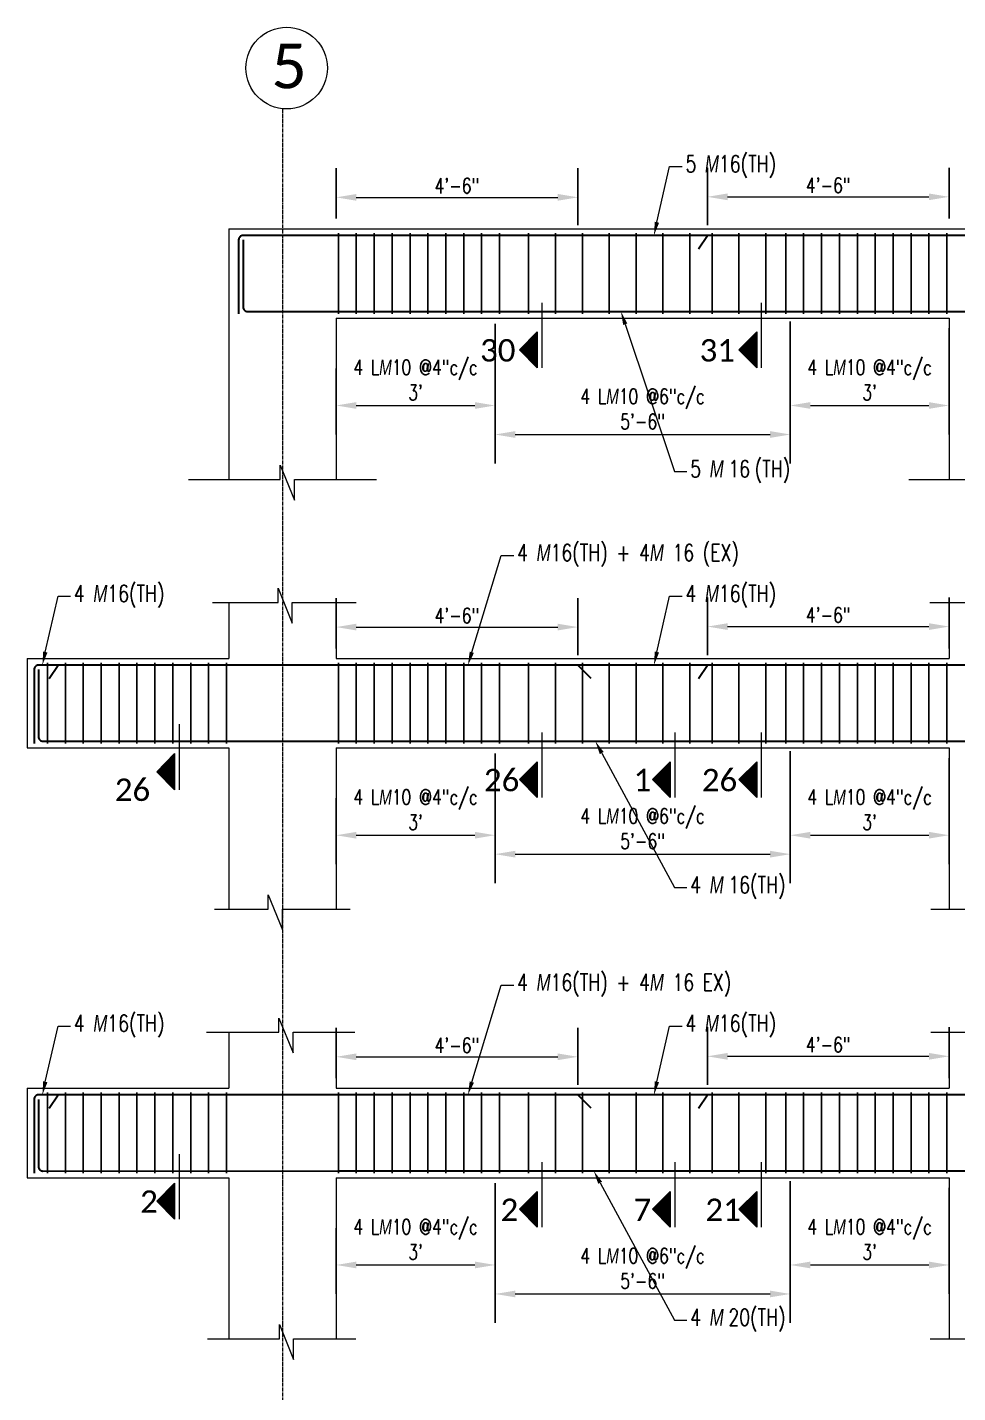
# Model space of a CAD drawing. Header units: inches. Extents: x 0 to 162649, y -36601 to -26324.
# Drawn here: x 155505.6 to 155713.4, y -35389.5 to -35084.5 of the extents above; entities that cross this region are included whole.
import ezdxf
from ezdxf import colors
from ezdxf.entities.mleader import LeaderData, LeaderLine
from ezdxf.math import Vec2, Vec3

# ---------------------------------------------------------------- set-up
doc = ezdxf.new("R2010")
doc.units = ezdxf.units.IN
doc.header["$MEASUREMENT"] = 0
doc.linetypes.add('CENTER2', pattern=[1.125, 0.75, -0.125, 0.125, -0.125])
for name, color, linetype, lineweight in [('Cen', 9, 'CENTER2', 5), ('Dim', 1, 'Continuous', 13), ('dimention', 1, 'Continuous', 13), ('hatch', 252, 'Continuous', 0), ('OL_AR_Text', 140, 'Continuous', 5), ('Rein', 3, 'Continuous', 30), ('Stirrups', 191, 'Continuous', 25), ('TEXT', 7, 'Continuous', 9)]:
    doc.layers.add(name, color=color, linetype=linetype, lineweight=lineweight)
doc.styles.add('1-8 Annotative Text', font='calibri.ttf', dxfattribs={"height": 0.125})
doc.styles.add('DIM', font='simplex.shx', dxfattribs={"width": 0.75})
doc.dimstyles.get("Standard").update_dxf_attribs({"dimscale": 36, "dimtxt": 0.09375, "dimasz": 0.125, "dimexe": 0.18, "dimexo": 0.0625, "dimgap": 0.015625, "dimtad": 1, "dimdec": 0, "dimzin": 0, "dimdsep": 46, "dimlunit": 4, "dimtxsty": 'DIM', "dimcen": 0.09, "dimadec": 0, "dimazin": 0, "dimtfac": 0.75, "dimtdec": 0, "dimtmove": 0, "dimatfit": 3, "dimfxl": 1, "dimtolj": 1, "dimtzin": 0, "dimlwd": 9, "dimarcsym": 0})

# ---------------------------------------------------------------- blocks, each defined once
blk = doc.blocks.new('*D177')
at = {"layer": 'Defpoints', "color": 0, "transparency": 16777216}
for p in [(155628.56, -35314.5), (155574.56, -35321.5), (155628.56, -35323)]:
    blk.add_point(p, dxfattribs=at)
at = {"layer": 'dimention', "color": 0, "lineweight": -2, "transparency": 16777216}
for p, q in [((155574.56, -35319.25), (155574.56, -35308.02)), ((155628.56, -35320.75), (155628.56, -35308.02))]:
    blk.add_line(p, q, dxfattribs=at)
at = {"layer": 'dimention', "color": 0, "lineweight": 9, "transparency": 16777216}
blk.add_line((155579.06, -35314.5), (155624.06, -35314.5), dxfattribs=at)
at = {"layer": 'dimention', "color": 0, "transparency": 16777216}
for points in [[(155579.06, -35313.75), (155579.06, -35315.25), (155574.56, -35314.5)], [(155624.06, -35313.75), (155624.06, -35315.25), (155628.56, -35314.5)]]:
    blk.add_solid(points, dxfattribs=at)
at = {"layer": 'dimention', "color": 0, "transparency": 16777216, "insert": (155601.56, -35311.93), "char_height": 3.375, "attachment_point": 5, "style": 'DIM'}
blk.add_mtext('\\A1;4\'-6"', dxfattribs=at)
blk = doc.blocks.new('*D178')
at = {"layer": 'Defpoints', "color": 0, "transparency": 16777216}
for p in [(155711.5, -35314.39), (155657.5, -35323), (155711.5, -35321.5)]:
    blk.add_point(p, dxfattribs=at)
at = {"layer": 'dimention', "color": 0, "lineweight": -2, "transparency": 16777216}
for p, q in [((155657.5, -35320.75), (155657.5, -35307.91)), ((155711.5, -35319.25), (155711.5, -35307.91))]:
    blk.add_line(p, q, dxfattribs=at)
at = {"layer": 'dimention', "color": 0, "lineweight": 9, "transparency": 16777216}
blk.add_line((155662, -35314.39), (155707, -35314.39), dxfattribs=at)
at = {"layer": 'dimention', "color": 0, "transparency": 16777216}
for points in [[(155662, -35313.64), (155662, -35315.14), (155657.5, -35314.39)], [(155707, -35313.64), (155707, -35315.14), (155711.5, -35314.39)]]:
    blk.add_solid(points, dxfattribs=at)
at = {"layer": 'dimention', "color": 0, "transparency": 16777216, "insert": (155684.5, -35311.81), "char_height": 3.375, "attachment_point": 5, "style": 'DIM'}
blk.add_mtext('\\A1;4\'-6"', dxfattribs=at)
blk = doc.blocks.new('*D182')
at = {"layer": 'Defpoints', "color": 0, "transparency": 16777216}
for p in [(155574.56, -35350.5), (155610.06, -35361), (155610.06, -35361)]:
    blk.add_point(p, dxfattribs=at)
at = {"layer": 'dimention', "color": 0, "lineweight": -2, "transparency": 16777216}
for p, q in [((155574.56, -35352.75), (155574.56, -35367.48)), ((155610.06, -35358.75), (155610.06, -35354.52))]:
    blk.add_line(p, q, dxfattribs=at)
at = {"layer": 'dimention', "color": 0, "lineweight": 9, "transparency": 16777216}
blk.add_line((155579.06, -35361), (155605.56, -35361), dxfattribs=at)
at = {"layer": 'dimention', "color": 0, "transparency": 16777216}
for points in [[(155579.06, -35360.25), (155579.06, -35361.75), (155574.56, -35361)], [(155605.56, -35360.25), (155605.56, -35361.75), (155610.06, -35361)]]:
    blk.add_solid(points, dxfattribs=at)
at = {"layer": 'dimention', "color": 0, "transparency": 16777216, "insert": (155592.31, -35355.29), "char_height": 3.375, "attachment_point": 5, "style": 'DIM'}
blk.add_mtext('\\A1;4 L{\\A0;\\Fgothici|c0;\\W0.75;M}10 @4"c/c\\P3\'', dxfattribs=at)
blk = doc.blocks.new('*D183')
at = {"layer": 'Defpoints', "color": 0, "transparency": 16777216}
for p in [(155676, -35340), (155711.5, -35341.5), (155711.5, -35361)]:
    blk.add_point(p, dxfattribs=at)
at = {"layer": 'dimention', "color": 0, "lineweight": -2, "transparency": 16777216}
for p, q in [((155676, -35342.25), (155676, -35367.48)), ((155711.5, -35343.75), (155711.5, -35367.48))]:
    blk.add_line(p, q, dxfattribs=at)
at = {"layer": 'dimention', "color": 0, "lineweight": 9, "transparency": 16777216}
blk.add_line((155680.5, -35361), (155707, -35361), dxfattribs=at)
at = {"layer": 'dimention', "color": 0, "transparency": 16777216}
for points in [[(155680.5, -35360.25), (155680.5, -35361.75), (155676, -35361)], [(155707, -35360.25), (155707, -35361.75), (155711.5, -35361)]]:
    blk.add_solid(points, dxfattribs=at)
at = {"layer": 'dimention', "color": 0, "transparency": 16777216, "insert": (155693.75, -35355.29), "char_height": 3.375, "attachment_point": 5, "style": 'DIM'}
blk.add_mtext('\\A1;4 L{\\A0;\\Fgothici|c0;\\W0.75;M}10 @4"c/c\\P3\'', dxfattribs=at)
blk = doc.blocks.new('*D184')
at = {"layer": 'Defpoints', "color": 0, "transparency": 16777216}
for p in [(155610.06, -35340.5), (155676, -35350.5), (155676, -35367.48)]:
    blk.add_point(p, dxfattribs=at)
at = {"layer": 'dimention', "color": 0, "lineweight": -2, "transparency": 16777216}
for p, q in [((155610.06, -35342.75), (155610.06, -35373.96)), ((155676, -35352.75), (155676, -35373.96))]:
    blk.add_line(p, q, dxfattribs=at)
at = {"layer": 'dimention', "color": 0, "lineweight": 9, "transparency": 16777216}
blk.add_line((155614.56, -35367.48), (155671.5, -35367.48), dxfattribs=at)
at = {"layer": 'dimention', "color": 0, "transparency": 16777216}
for points in [[(155614.56, -35366.73), (155614.56, -35368.23), (155610.06, -35367.48)], [(155671.5, -35366.73), (155671.5, -35368.23), (155676, -35367.48)]]:
    blk.add_solid(points, dxfattribs=at)
at = {"layer": 'dimention', "color": 0, "transparency": 16777216, "insert": (155643.03, -35361.77), "char_height": 3.375, "attachment_point": 5, "style": 'DIM'}
blk.add_mtext('\\A1;4 L{\\A0;\\Fgothici|c0;\\W0.75;M}10 @6"c/c\\P5\'-6"', dxfattribs=at)
blk = doc.blocks.new('*D188')
at = {"layer": 'Defpoints', "color": 0, "transparency": 16777216}
for p in [(155628.56, -35218.5), (155574.56, -35225.5), (155628.56, -35227)]:
    blk.add_point(p, dxfattribs=at)
at = {"layer": 'dimention', "color": 0, "lineweight": -2, "transparency": 16777216}
for p, q in [((155574.56, -35223.25), (155574.56, -35212.02)), ((155628.56, -35224.75), (155628.56, -35212.02))]:
    blk.add_line(p, q, dxfattribs=at)
at = {"layer": 'dimention', "color": 0, "lineweight": 9, "transparency": 16777216}
blk.add_line((155579.06, -35218.5), (155624.06, -35218.5), dxfattribs=at)
at = {"layer": 'dimention', "color": 0, "transparency": 16777216}
for points in [[(155579.06, -35217.75), (155579.06, -35219.25), (155574.56, -35218.5)], [(155624.06, -35217.75), (155624.06, -35219.25), (155628.56, -35218.5)]]:
    blk.add_solid(points, dxfattribs=at)
at = {"layer": 'dimention', "color": 0, "transparency": 16777216, "insert": (155601.56, -35215.93), "char_height": 3.375, "attachment_point": 5, "style": 'DIM'}
blk.add_mtext('\\A1;4\'-6"', dxfattribs=at)
blk = doc.blocks.new('*D189')
at = {"layer": 'Defpoints', "color": 0, "transparency": 16777216}
for p in [(155711.5, -35218.39), (155711.5, -35225.5), (155657.5, -35227)]:
    blk.add_point(p, dxfattribs=at)
at = {"layer": 'dimention', "color": 0, "lineweight": -2, "transparency": 16777216}
for p, q in [((155657.5, -35224.75), (155657.5, -35211.9)), ((155711.5, -35223.25), (155711.5, -35211.9))]:
    blk.add_line(p, q, dxfattribs=at)
at = {"layer": 'dimention', "color": 0, "lineweight": 9, "transparency": 16777216}
blk.add_line((155662, -35218.39), (155707, -35218.39), dxfattribs=at)
at = {"layer": 'dimention', "color": 0, "transparency": 16777216}
for points in [[(155662, -35217.64), (155662, -35219.14), (155657.5, -35218.39)], [(155707, -35217.64), (155707, -35219.14), (155711.5, -35218.39)]]:
    blk.add_solid(points, dxfattribs=at)
at = {"layer": 'dimention', "color": 0, "transparency": 16777216, "insert": (155684.5, -35215.81), "char_height": 3.375, "attachment_point": 5, "style": 'DIM'}
blk.add_mtext('\\A1;4\'-6"', dxfattribs=at)
blk = doc.blocks.new('*D193')
at = {"layer": 'Defpoints', "color": 0, "transparency": 16777216}
for p in [(155574.56, -35254.5), (155610.06, -35265), (155610.06, -35265)]:
    blk.add_point(p, dxfattribs=at)
at = {"layer": 'dimention', "color": 0, "lineweight": -2, "transparency": 16777216}
for p, q in [((155574.56, -35256.75), (155574.56, -35271.48)), ((155610.06, -35262.75), (155610.06, -35258.52))]:
    blk.add_line(p, q, dxfattribs=at)
at = {"layer": 'dimention', "color": 0, "lineweight": 9, "transparency": 16777216}
blk.add_line((155579.06, -35265), (155605.56, -35265), dxfattribs=at)
at = {"layer": 'dimention', "color": 0, "transparency": 16777216}
for points in [[(155579.06, -35264.25), (155579.06, -35265.75), (155574.56, -35265)], [(155605.56, -35264.25), (155605.56, -35265.75), (155610.06, -35265)]]:
    blk.add_solid(points, dxfattribs=at)
at = {"layer": 'dimention', "color": 0, "transparency": 16777216, "insert": (155592.31, -35259.29), "char_height": 3.375, "attachment_point": 5, "style": 'DIM'}
blk.add_mtext('\\A1;4 L{\\A0;\\Fgothici|c0;\\W0.75;M}10 @4"c/c\\P3\'', dxfattribs=at)
blk = doc.blocks.new('*D194')
at = {"layer": 'Defpoints', "color": 0, "transparency": 16777216}
for p in [(155676, -35244), (155711.5, -35245.5), (155711.5, -35265)]:
    blk.add_point(p, dxfattribs=at)
at = {"layer": 'dimention', "color": 0, "lineweight": -2, "transparency": 16777216}
for p, q in [((155676, -35246.25), (155676, -35271.48)), ((155711.5, -35247.75), (155711.5, -35271.48))]:
    blk.add_line(p, q, dxfattribs=at)
at = {"layer": 'dimention', "color": 0, "lineweight": 9, "transparency": 16777216}
blk.add_line((155680.5, -35265), (155707, -35265), dxfattribs=at)
at = {"layer": 'dimention', "color": 0, "transparency": 16777216}
for points in [[(155680.5, -35264.25), (155680.5, -35265.75), (155676, -35265)], [(155707, -35264.25), (155707, -35265.75), (155711.5, -35265)]]:
    blk.add_solid(points, dxfattribs=at)
at = {"layer": 'dimention', "color": 0, "transparency": 16777216, "insert": (155693.75, -35259.29), "char_height": 3.375, "attachment_point": 5, "style": 'DIM'}
blk.add_mtext('\\A1;4 L{\\A0;\\Fgothici|c0;\\W0.75;M}10 @4"c/c\\P3\'', dxfattribs=at)
blk = doc.blocks.new('*D195')
at = {"layer": 'Defpoints', "color": 0, "transparency": 16777216}
for p in [(155610.06, -35244.5), (155676, -35254.5), (155676, -35269.23)]:
    blk.add_point(p, dxfattribs=at)
at = {"layer": 'dimention', "color": 0, "lineweight": -2, "transparency": 16777216}
for p, q in [((155610.06, -35246.75), (155610.06, -35275.71)), ((155676, -35256.75), (155676, -35275.71))]:
    blk.add_line(p, q, dxfattribs=at)
at = {"layer": 'dimention', "color": 0, "lineweight": 9, "transparency": 16777216}
blk.add_line((155614.56, -35269.23), (155671.5, -35269.23), dxfattribs=at)
at = {"layer": 'dimention', "color": 0, "transparency": 16777216}
for points in [[(155614.56, -35268.48), (155614.56, -35269.98), (155610.06, -35269.23)], [(155671.5, -35268.48), (155671.5, -35269.98), (155676, -35269.23)]]:
    blk.add_solid(points, dxfattribs=at)
at = {"layer": 'dimention', "color": 0, "transparency": 16777216, "insert": (155643.03, -35263.52), "char_height": 3.375, "attachment_point": 5, "style": 'DIM'}
blk.add_mtext('\\A1;4 L{\\A0;\\Fgothici|c0;\\W0.75;M}10 @6"c/c\\P5\'-6"', dxfattribs=at)
blk = doc.blocks.new('*D199')
at = {"layer": 'Defpoints', "color": 0, "transparency": 16777216}
for p in [(155628.56, -35122.5), (155574.56, -35129.5), (155628.56, -35131)]:
    blk.add_point(p, dxfattribs=at)
at = {"layer": 'dimention', "color": 0, "lineweight": -2, "transparency": 16777216}
for p, q in [((155574.56, -35127.25), (155574.56, -35116.02)), ((155628.56, -35128.75), (155628.56, -35116.02))]:
    blk.add_line(p, q, dxfattribs=at)
at = {"layer": 'dimention', "color": 0, "lineweight": 9, "transparency": 16777216}
blk.add_line((155579.06, -35122.5), (155624.06, -35122.5), dxfattribs=at)
at = {"layer": 'dimention', "color": 0, "transparency": 16777216}
for points in [[(155579.06, -35121.75), (155579.06, -35123.25), (155574.56, -35122.5)], [(155624.06, -35121.75), (155624.06, -35123.25), (155628.56, -35122.5)]]:
    blk.add_solid(points, dxfattribs=at)
at = {"layer": 'dimention', "color": 0, "transparency": 16777216, "insert": (155601.56, -35119.93), "char_height": 3.375, "attachment_point": 5, "style": 'DIM'}
blk.add_mtext('\\A1;4\'-6"', dxfattribs=at)
blk = doc.blocks.new('*D200')
at = {"layer": 'Defpoints', "color": 0, "transparency": 16777216}
for p in [(155711.5, -35122.39), (155657.5, -35131), (155711.5, -35129.5)]:
    blk.add_point(p, dxfattribs=at)
at = {"layer": 'dimention', "color": 0, "lineweight": -2, "transparency": 16777216}
for p, q in [((155657.5, -35128.75), (155657.5, -35115.9)), ((155711.5, -35127.25), (155711.5, -35115.9))]:
    blk.add_line(p, q, dxfattribs=at)
at = {"layer": 'dimention', "color": 0, "lineweight": 9, "transparency": 16777216}
blk.add_line((155662, -35122.39), (155707, -35122.39), dxfattribs=at)
at = {"layer": 'dimention', "color": 0, "transparency": 16777216}
for points in [[(155662, -35121.64), (155662, -35123.14), (155657.5, -35122.39)], [(155707, -35121.64), (155707, -35123.14), (155711.5, -35122.39)]]:
    blk.add_solid(points, dxfattribs=at)
at = {"layer": 'dimention', "color": 0, "transparency": 16777216, "insert": (155684.5, -35119.81), "char_height": 3.375, "attachment_point": 5, "style": 'DIM'}
blk.add_mtext('\\A1;4\'-6"', dxfattribs=at)
blk = doc.blocks.new('*D203')
at = {"layer": 'Defpoints', "color": 0, "transparency": 16777216}
for p in [(155574.56, -35158.5), (155610.06, -35169), (155610.06, -35169)]:
    blk.add_point(p, dxfattribs=at)
at = {"layer": 'dimention', "color": 0, "lineweight": -2, "transparency": 16777216}
for p, q in [((155574.56, -35160.75), (155574.56, -35175.48)), ((155610.06, -35166.75), (155610.06, -35162.52))]:
    blk.add_line(p, q, dxfattribs=at)
at = {"layer": 'dimention', "color": 0, "lineweight": 9, "transparency": 16777216}
blk.add_line((155579.06, -35169), (155605.56, -35169), dxfattribs=at)
at = {"layer": 'dimention', "color": 0, "transparency": 16777216}
for points in [[(155579.06, -35168.25), (155579.06, -35169.75), (155574.56, -35169)], [(155605.56, -35168.25), (155605.56, -35169.75), (155610.06, -35169)]]:
    blk.add_solid(points, dxfattribs=at)
at = {"layer": 'dimention', "color": 0, "transparency": 16777216, "insert": (155592.31, -35163.29), "char_height": 3.375, "attachment_point": 5, "style": 'DIM'}
blk.add_mtext('\\A1;4 L{\\A0;\\Fgothici|c0;\\W0.75;M}10 @4"c/c\\P3\'', dxfattribs=at)
blk = doc.blocks.new('*D204')
at = {"layer": 'Defpoints', "color": 0, "transparency": 16777216}
for p in [(155676, -35148), (155711.5, -35149.5), (155711.5, -35169)]:
    blk.add_point(p, dxfattribs=at)
at = {"layer": 'dimention', "color": 0, "lineweight": -2, "transparency": 16777216}
for p, q in [((155676, -35150.25), (155676, -35175.48)), ((155711.5, -35151.75), (155711.5, -35175.48))]:
    blk.add_line(p, q, dxfattribs=at)
at = {"layer": 'dimention', "color": 0, "lineweight": 9, "transparency": 16777216}
blk.add_line((155680.5, -35169), (155707, -35169), dxfattribs=at)
at = {"layer": 'dimention', "color": 0, "transparency": 16777216}
for points in [[(155680.5, -35168.25), (155680.5, -35169.75), (155676, -35169)], [(155707, -35168.25), (155707, -35169.75), (155711.5, -35169)]]:
    blk.add_solid(points, dxfattribs=at)
at = {"layer": 'dimention', "color": 0, "transparency": 16777216, "insert": (155693.75, -35163.29), "char_height": 3.375, "attachment_point": 5, "style": 'DIM'}
blk.add_mtext('\\A1;4 L{\\A0;\\Fgothici|c0;\\W0.75;M}10 @4"c/c\\P3\'', dxfattribs=at)
blk = doc.blocks.new('*D205')
at = {"layer": 'Defpoints', "color": 0, "transparency": 16777216}
for p in [(155610.06, -35148.5), (155676, -35158.5), (155676, -35175.48)]:
    blk.add_point(p, dxfattribs=at)
at = {"layer": 'dimention', "color": 0, "lineweight": -2, "transparency": 16777216}
for p, q in [((155610.06, -35150.75), (155610.06, -35181.96)), ((155676, -35160.75), (155676, -35181.96))]:
    blk.add_line(p, q, dxfattribs=at)
at = {"layer": 'dimention', "color": 0, "lineweight": 9, "transparency": 16777216}
blk.add_line((155614.56, -35175.48), (155671.5, -35175.48), dxfattribs=at)
at = {"layer": 'dimention', "color": 0, "transparency": 16777216}
for points in [[(155614.56, -35174.73), (155614.56, -35176.23), (155610.06, -35175.48)], [(155671.5, -35174.73), (155671.5, -35176.23), (155676, -35175.48)]]:
    blk.add_solid(points, dxfattribs=at)
at = {"layer": 'dimention', "color": 0, "transparency": 16777216, "insert": (155643.03, -35169.77), "char_height": 3.375, "attachment_point": 5, "style": 'DIM'}
blk.add_mtext('\\A1;4 L{\\A0;\\Fgothici|c0;\\W0.75;M}10 @6"c/c\\P5\'-6"', dxfattribs=at)

msp = doc.modelspace()

# ---------------------------------------------------------------- hatches: boundary and pattern name
at = {"layer": 'Dim'}
h = msp.add_hatch(dxfattribs=at)
h.set_pattern_fill('ANSI31', color=256)
h.set_pattern_definition([(45, (-1340.18676, 746), (-0.08838834765, 0.08838834765), [])])
h.paths.add_polyline_path([(155619.5, -35156.57), (155619.5, -35152.57), (155615.5, -35156.57), (155619.5, -35160.57)])
h = msp.add_hatch(dxfattribs=at)
h.set_pattern_fill('ANSI31', color=256)
h.set_pattern_definition([(45, (-1291.15428, 746), (-0.08838834765, 0.08838834765), [])])
h.paths.add_polyline_path([(155668.54, -35156.57), (155668.54, -35152.57), (155664.54, -35156.57), (155668.54, -35160.57)])
h = msp.add_hatch(dxfattribs=at)
h.set_pattern_fill('ANSI31', color=256)
h.set_pattern_definition([(45, (-1421.21599, 651.69973), (-0.08838834765, 0.08838834765), [])])
h.paths.add_polyline_path([(155538.48, -35250.87), (155538.48, -35246.87), (155534.48, -35250.87), (155538.48, -35254.87)])
h = msp.add_hatch(dxfattribs=at)
h.set_pattern_fill('ANSI31', color=256)
h.set_pattern_definition([(45, (-1421.21599, 651.69973), (-0.08838834765, 0.08838834765), [])])
h.paths.add_polyline_path([(155538.48, -35250.87), (155538.48, -35246.87), (155534.48, -35250.87), (155538.48, -35254.87)])
h = msp.add_hatch(dxfattribs=at)
h.set_pattern_fill('ANSI31', color=256)
h.set_pattern_definition([(45, (-1340.18676, 650), (-0.08838834765, 0.08838834765), [])])
h.paths.add_polyline_path([(155619.5, -35252.57), (155619.5, -35248.57), (155615.5, -35252.57), (155619.5, -35256.57)])
h = msp.add_hatch(dxfattribs=at)
h.set_pattern_fill('ANSI31', color=256)
h.set_pattern_definition([(45, (-1310.47862, 650), (-0.08838834765, 0.08838834765), [])])
h.paths.add_polyline_path([(155649.21, -35252.57), (155649.21, -35248.57), (155645.21, -35252.57), (155649.21, -35256.57)])
h = msp.add_hatch(dxfattribs=at)
h.set_pattern_fill('ANSI31', color=256)
h.set_pattern_definition([(45, (-1291.15428, 650), (-0.08838834765, 0.08838834765), [])])
h.paths.add_polyline_path([(155668.54, -35252.57), (155668.54, -35248.57), (155664.54, -35252.57), (155668.54, -35256.57)])
h = msp.add_hatch(dxfattribs=at)
h.set_pattern_fill('ANSI31', color=256)
h.set_pattern_definition([(45, (-1421.21599, 555.82832), (-0.08838834765, 0.08838834765), [])])
h.paths.add_polyline_path([(155538.48, -35346.74), (155538.48, -35342.74), (155534.48, -35346.74), (155538.48, -35350.74)])
h = msp.add_hatch(dxfattribs=at)
h.set_pattern_fill('ANSI31', color=256)
h.set_pattern_definition([(45, (-1421.21599, 555.82832), (-0.08838834765, 0.08838834765), [])])
h.paths.add_polyline_path([(155538.48, -35346.74), (155538.48, -35342.74), (155534.48, -35346.74), (155538.48, -35350.74)])
h = msp.add_hatch(dxfattribs=at)
h.set_pattern_fill('ANSI31', color=256)
h.set_pattern_definition([(45, (-1340.18676, 554), (-0.08838834765, 0.08838834765), [])])
h.paths.add_polyline_path([(155619.5, -35348.57), (155619.5, -35344.57), (155615.5, -35348.57), (155619.5, -35352.57)])
h = msp.add_hatch(dxfattribs=at)
h.set_pattern_fill('ANSI31', color=256)
h.set_pattern_definition([(45, (-1310.47862, 554), (-0.08838834765, 0.08838834765), [])])
h.paths.add_polyline_path([(155649.21, -35348.57), (155649.21, -35344.57), (155645.21, -35348.57), (155649.21, -35352.57)])
h = msp.add_hatch(dxfattribs=at)
h.set_pattern_fill('ANSI31', color=256)
h.set_pattern_definition([(45, (-1291.15428, 554), (-0.08838834765, 0.08838834765), [])])
h.paths.add_polyline_path([(155668.54, -35348.57), (155668.54, -35344.57), (155664.54, -35348.57), (155668.54, -35352.57)])

# ---------------------------------------------------------------- linework, layer by layer
at = {"layer": 'Cen'}
msp.add_line((155562.56, -35102.69), (155562.56, -35927.5), dxfattribs=at)
at = {"layer": 'Dim'}
for p, q in [((155620.5, -35146.07), (155620.5, -35160.57)), ((155669.54, -35146.07), (155669.54, -35160.57)), ((155615.5, -35156.57), (155619.5, -35152.57)), ((155619.5, -35152.57), (155619.5, -35160.57)), ((155664.54, -35156.57), (155668.54, -35152.57)), ((155668.54, -35152.57), (155668.54, -35160.57)), ((155615.5, -35156.57), (155619.5, -35160.57)), ((155619.5, -35160.57), (155619.5, -35156.57)), ((155664.54, -35156.57), (155668.54, -35160.57)), ((155668.54, -35160.57), (155668.54, -35156.57)), ((155539.48, -35240.22), (155539.48, -35254.87)), ((155620.5, -35242.07), (155620.5, -35256.57)), ((155650.21, -35242.07), (155650.21, -35256.57)), ((155669.54, -35242.07), (155669.54, -35256.57)), ((155534.48, -35250.87), (155538.48, -35246.72)), ((155534.48, -35250.87), (155538.48, -35246.72)), ((155538.48, -35246.72), (155538.48, -35254.87)), ((155615.5, -35252.57), (155619.5, -35248.57)), ((155619.5, -35248.57), (155619.5, -35256.57)), ((155645.21, -35252.57), (155649.21, -35248.57)), ((155649.21, -35248.57), (155649.21, -35256.57)), ((155664.54, -35252.57), (155668.54, -35248.57)), ((155668.54, -35248.57), (155668.54, -35256.57)), ((155534.48, -35250.87), (155538.48, -35254.87)), ((155534.48, -35250.87), (155538.48, -35254.87)), ((155538.48, -35254.87), (155538.48, -35250.87)), ((155615.5, -35252.57), (155619.5, -35256.57)), ((155619.5, -35256.57), (155619.5, -35252.57)), ((155645.21, -35252.57), (155649.21, -35256.57)), ((155649.21, -35256.57), (155649.21, -35252.57)), ((155664.54, -35252.57), (155668.54, -35256.57)), ((155668.54, -35256.57), (155668.54, -35252.57)), ((155539.48, -35336.24), (155539.48, -35350.74)), ((155620.5, -35338.07), (155620.5, -35352.57)), ((155650.21, -35338.07), (155650.21, -35352.57)), ((155669.54, -35338.07), (155669.54, -35352.57)), ((155534.48, -35346.74), (155538.48, -35342.74)), ((155534.48, -35346.74), (155538.48, -35342.74)), ((155538.48, -35342.74), (155538.48, -35350.74)), ((155615.5, -35348.57), (155619.5, -35344.57)), ((155619.5, -35344.57), (155619.5, -35352.57)), ((155645.21, -35348.57), (155649.21, -35344.57)), ((155649.21, -35344.57), (155649.21, -35352.57)), ((155664.54, -35348.57), (155668.54, -35344.57)), ((155668.54, -35344.57), (155668.54, -35352.57)), ((155534.48, -35346.74), (155538.48, -35350.74)), ((155534.48, -35346.74), (155538.48, -35350.74)), ((155538.48, -35350.74), (155538.48, -35346.74)), ((155615.5, -35348.57), (155619.5, -35352.57)), ((155619.5, -35352.57), (155619.5, -35348.57)), ((155645.21, -35348.57), (155649.21, -35352.57)), ((155649.21, -35352.57), (155649.21, -35348.57)), ((155664.54, -35348.57), (155668.54, -35352.57)), ((155668.54, -35352.57), (155668.54, -35348.57))]:
    msp.add_line(p, q, dxfattribs=at)
msp.add_circle((155563.51, -35093.63), 9.11, dxfattribs=at)
at = {"layer": 'hatch'}
for p, q in [((155550.56, -35129.5), (155550.56, -35185.5)), ((155550.56, -35129.5), (156154.28, -35129.5)), ((155574.56, -35149.5), (155574.56, -35185.5)), ((155574.56, -35149.5), (155711.5, -35149.5)), ((155711.5, -35149.5), (155711.5, -35185.5)), ((155562.06, -35185.5), (155562.06, -35182.33)), ((155562.06, -35182.33), (155565.24, -35190.13)), ((155541.56, -35185.5), (155562.06, -35185.5)), ((155547.07, -35185.5), (155562.06, -35185.5)), ((155565.24, -35190.13), (155565.24, -35185.5)), ((155565.24, -35185.5), (155578.31, -35185.5)), ((155565.24, -35185.5), (155583.56, -35185.5)), ((155702.5, -35185.5), (155722.3, -35185.5)), ((155707.58, -35185.5), (155722.3, -35185.5)), ((155561.57, -35213), (155561.57, -35209.83)), ((155561.57, -35209.83), (155564.76, -35217.63)), ((155546.93, -35213), (155561.57, -35213)), ((155550.56, -35213), (155550.56, -35225.5)), ((155564.76, -35217.63), (155564.76, -35213)), ((155564.76, -35213), (155579.04, -35213)), ((155574.56, -35213), (155574.56, -35225.5)), ((155707.22, -35213), (155721.78, -35213)), ((155711.5, -35213), (155711.5, -35225.5)), ((155505.56, -35225.5), (155505.56, -35245.5)), ((155505.56, -35225.5), (155550.56, -35225.5)), ((155574.56, -35225.5), (155711.5, -35225.5)), ((155505.56, -35245.5), (155550.56, -35245.5)), ((155550.56, -35245.5), (155550.56, -35281.5)), ((155574.56, -35245.5), (155574.56, -35281.5)), ((155574.56, -35245.5), (155711.5, -35245.5)), ((155711.5, -35245.5), (155711.5, -35281.5)), ((155559.37, -35281.5), (155559.37, -35278.33)), ((155559.37, -35278.33), (155562.56, -35286.13)), ((155547.35, -35281.5), (155559.37, -35281.5)), ((155547.35, -35281.5), (155559.37, -35281.5)), ((155562.56, -35286.13), (155562.56, -35281.5)), ((155562.56, -35281.5), (155577.71, -35281.5)), ((155707.4, -35281.5), (155722.83, -35281.5)), ((155561.74, -35309), (155561.74, -35305.83)), ((155561.74, -35305.83), (155564.92, -35313.63)), ((155545.59, -35309), (155561.74, -35309)), ((155550.56, -35309), (155550.56, -35321.5)), ((155564.92, -35313.63), (155564.92, -35309)), ((155564.92, -35309), (155578.76, -35309)), ((155574.56, -35309), (155574.56, -35321.5)), ((155707.44, -35309), (155722.15, -35309)), ((155711.5, -35309), (155711.5, -35321.5)), ((155505.56, -35321.5), (155505.56, -35341.52)), ((155505.56, -35321.5), (155550.56, -35321.5)), ((155574.56, -35321.5), (155711.5, -35321.5)), ((155505.56, -35341.52), (155550.56, -35341.52)), ((155550.56, -35341.52), (155550.56, -35377.5)), ((155574.56, -35341.5), (155574.56, -35377.5)), ((155574.56, -35341.5), (155711.5, -35341.5)), ((155711.5, -35341.5), (155711.5, -35377.5)), ((155561.88, -35377.5), (155561.88, -35374.33)), ((155561.88, -35374.33), (155565.06, -35382.13)), ((155545.79, -35377.5), (155561.88, -35377.5)), ((155565.06, -35382.13), (155565.06, -35377.5)), ((155565.06, -35377.5), (155578.92, -35377.5)), ((155707.29, -35377.5), (155722.02, -35377.5))]:
    msp.add_line(p, q, dxfattribs=at)
at = {"layer": 'Rein'}
for p, q in [((155655.5, -35134), (155657.5, -35131)), ((155510.46, -35230), (155512.46, -35227)), ((155631.56, -35230), (155628.56, -35227)), ((155655.5, -35230), (155657.5, -35227)), ((155510.46, -35326), (155512.46, -35323)), ((155631.56, -35326), (155628.56, -35323)), ((155655.5, -35326), (155657.5, -35323))]:
    msp.add_line(p, q, dxfattribs=at)
for points in [[(156153.16, -35161.13), (156153.16, -35132, 0.414214), (156152.16, -35131), (155553.77, -35131, 0.414214), (155552.77, -35132), (155552.77, -35148.5)], [(155553.77, -35132), (155553.77, -35147, 0.414214), (155554.77, -35148), (156149.01, -35148, 0.414214), (156151.01, -35146), (156151.01, -35132.11)], [(156222.19, -35244), (156222.19, -35228, 0.414214), (156221.19, -35227), (155508.06, -35227, 0.414214), (155507.06, -35228), (155507.06, -35244.5)], [(155508.06, -35228), (155508.06, -35243, 0.414214), (155509.06, -35244), (155575.06, -35244)], [(155575.06, -35244), (156220.69, -35244, 0.414214), (156221.69, -35243), (156221.69, -35228.5)], [(156222.19, -35340), (156222.19, -35324, 0.414214), (156221.19, -35323), (155508.06, -35323, 0.414214), (155507.06, -35324), (155507.06, -35340.52)], [(155508.06, -35324), (155508.06, -35339.02, 0.414214), (155509.06, -35340.02), (155575.06, -35340)], [(155575.06, -35340), (156220.69, -35340, 0.414214), (156221.69, -35339), (156221.69, -35324.5)]]:
    msp.add_lwpolyline(points, format="xyb", dxfattribs=at)
at = {"layer": 'Stirrups'}
for p, q in [((155575.06, -35148.5), (155575.06, -35130.5)), ((155579.06, -35148.5), (155579.06, -35130.5)), ((155583.06, -35148.5), (155583.06, -35130.5)), ((155587.06, -35148.5), (155587.06, -35130.5)), ((155591.06, -35148.5), (155591.06, -35130.5)), ((155595.06, -35148.5), (155595.06, -35130.5)), ((155599.06, -35148.5), (155599.06, -35130.5)), ((155603.06, -35148.5), (155603.06, -35130.5)), ((155607.06, -35148.5), (155607.06, -35130.5)), ((155611.06, -35148.5), (155611.06, -35130.5)), ((155617.56, -35148.5), (155617.56, -35130.5)), ((155623.56, -35148.5), (155623.56, -35130.5)), ((155629.56, -35148.5), (155629.56, -35130.5)), ((155635.56, -35148.5), (155635.56, -35130.5)), ((155641.56, -35148.5), (155641.56, -35130.5)), ((155647.56, -35148.5), (155647.56, -35130.5)), ((155653.56, -35148.5), (155653.56, -35130.5)), ((155658.56, -35148.5), (155658.56, -35130.5)), ((155664.56, -35148.5), (155664.56, -35130.5)), ((155670.56, -35148.5), (155670.56, -35130.5)), ((155675, -35148.5), (155675, -35130.5)), ((155679, -35148.5), (155679, -35130.5)), ((155683, -35148.5), (155683, -35130.5)), ((155687, -35148.5), (155687, -35130.5)), ((155691, -35148.5), (155691, -35130.5)), ((155695, -35148.5), (155695, -35130.5)), ((155699, -35148.5), (155699, -35130.5)), ((155703, -35148.5), (155703, -35130.5)), ((155707, -35148.5), (155707, -35130.5)), ((155711, -35148.5), (155711, -35130.5)), ((155510.06, -35244.5), (155510.06, -35226.5)), ((155514.06, -35244.5), (155514.06, -35226.5)), ((155518.06, -35244.5), (155518.06, -35226.5)), ((155522.06, -35244.5), (155522.06, -35226.5)), ((155526.06, -35244.5), (155526.06, -35226.5)), ((155530.06, -35244.5), (155530.06, -35226.5)), ((155534.06, -35244.5), (155534.06, -35226.5)), ((155538.06, -35244.5), (155538.06, -35226.5)), ((155542.06, -35244.5), (155542.06, -35226.5)), ((155542.06, -35244.5), (155542.06, -35226.5)), ((155546.06, -35244.5), (155546.06, -35226.5)), ((155550.06, -35244.5), (155550.06, -35226.5)), ((155575.06, -35244.5), (155575.06, -35226.5)), ((155579.06, -35244.5), (155579.06, -35226.5)), ((155583.06, -35244.5), (155583.06, -35226.5)), ((155587.06, -35244.5), (155587.06, -35226.5)), ((155591.06, -35244.5), (155591.06, -35226.5)), ((155595.06, -35244.5), (155595.06, -35226.5)), ((155599.06, -35244.5), (155599.06, -35226.5)), ((155603.06, -35244.5), (155603.06, -35226.5)), ((155607.06, -35244.5), (155607.06, -35226.5)), ((155611.06, -35244.5), (155611.06, -35226.5)), ((155617.56, -35244.5), (155617.56, -35226.5)), ((155623.56, -35244.5), (155623.56, -35226.5)), ((155629.56, -35244.5), (155629.56, -35226.5)), ((155635.56, -35244.5), (155635.56, -35226.5)), ((155641.56, -35244.5), (155641.56, -35226.5)), ((155647.56, -35244.5), (155647.56, -35226.5)), ((155653.56, -35244.5), (155653.56, -35226.5)), ((155658.56, -35244.5), (155658.56, -35226.5)), ((155664.56, -35244.5), (155664.56, -35226.5)), ((155670.56, -35244.5), (155670.56, -35226.5)), ((155675, -35244.5), (155675, -35226.5)), ((155679, -35244.5), (155679, -35226.5)), ((155683, -35244.5), (155683, -35226.5)), ((155687, -35244.5), (155687, -35226.5)), ((155691, -35244.5), (155691, -35226.5)), ((155695, -35244.5), (155695, -35226.5)), ((155699, -35244.5), (155699, -35226.5)), ((155703, -35244.5), (155703, -35226.5)), ((155707, -35244.5), (155707, -35226.5)), ((155711, -35244.5), (155711, -35226.5)), ((155510.06, -35340.52), (155510.06, -35322.5)), ((155514.06, -35340.52), (155514.06, -35322.5)), ((155518.06, -35340.52), (155518.06, -35322.5)), ((155522.06, -35340.52), (155522.06, -35322.5)), ((155526.06, -35340.52), (155526.06, -35322.5)), ((155530.06, -35340.52), (155530.06, -35322.5)), ((155534.06, -35340.52), (155534.06, -35322.5)), ((155538.06, -35340.52), (155538.06, -35322.5)), ((155542.06, -35340.52), (155542.06, -35322.5)), ((155542.06, -35340.52), (155542.06, -35322.5)), ((155546.06, -35340.52), (155546.06, -35322.5)), ((155550.06, -35340.52), (155550.06, -35322.5)), ((155575.06, -35340.5), (155575.06, -35322.5)), ((155579.06, -35340.5), (155579.06, -35322.5)), ((155583.06, -35340.5), (155583.06, -35322.5)), ((155587.06, -35340.5), (155587.06, -35322.5)), ((155591.06, -35340.5), (155591.06, -35322.5)), ((155595.06, -35340.5), (155595.06, -35322.5)), ((155599.06, -35340.5), (155599.06, -35322.5)), ((155603.06, -35340.5), (155603.06, -35322.5)), ((155607.06, -35340.5), (155607.06, -35322.5)), ((155611.06, -35340.5), (155611.06, -35322.5)), ((155617.56, -35340.5), (155617.56, -35322.5)), ((155623.56, -35340.5), (155623.56, -35322.5)), ((155629.56, -35340.5), (155629.56, -35322.5)), ((155635.56, -35340.5), (155635.56, -35322.5)), ((155641.56, -35340.5), (155641.56, -35322.5)), ((155647.56, -35340.5), (155647.56, -35322.5)), ((155653.56, -35340.5), (155653.56, -35322.5)), ((155658.56, -35340.5), (155658.56, -35322.5)), ((155664.56, -35340.5), (155664.56, -35322.5)), ((155670.56, -35340.5), (155670.56, -35322.5)), ((155675, -35340.5), (155675, -35322.5)), ((155679, -35340.5), (155679, -35322.5)), ((155683, -35340.5), (155683, -35322.5)), ((155687, -35340.5), (155687, -35322.5)), ((155691, -35340.5), (155691, -35322.5)), ((155695, -35340.5), (155695, -35322.5)), ((155699, -35340.5), (155699, -35322.5)), ((155703, -35340.5), (155703, -35322.5)), ((155707, -35340.5), (155707, -35322.5)), ((155711, -35340.5), (155711, -35322.5))]:
    msp.add_line(p, q, dxfattribs=at)

# ---------------------------------------------------------------- texts
at = {"layer": 'OL_AR_Text', "insert": (155560.1, -35088.15), "char_height": 10, "attachment_point": 1, "style": '1-8 Annotative Text'}
msp.add_mtext_dynamic_manual_height_columns('5', width=432.2308, gutter_width=60, heights=[0], dxfattribs=at)
at = {"layer": 'OL_AR_Text', "char_height": 5, "width": 3.8192065e-317, "attachment_point": 1, "style": '1-8 Annotative Text'}
for s, insert in [('30', (155606.72, -35154.18)), ('31', (155655.76, -35154.18)), ('26', (155607.58, -35250.18)), ('1', (155641, -35250.18)), ('26', (155656.26, -35250.18)), ('26', (155525.11, -35252.34)), ('2', (155530.77, -35344.35)), ('2', (155611.29, -35346.18)), ('7', (155641, -35346.18)), ('21', (155657.05, -35346.18))]:
    msp.add_mtext(s, dxfattribs=dict(at, insert=insert))

# ---------------------------------------------------------------- dimensions: what is measured, and where the dimension line sits
at = {"layer": 'dimention'}
for base, p1, p2, picture, middle in [((155628.56, -35122.5), (155574.56, -35129.5), (155628.56, -35131), '*D199', (155601.56, -35119.93)), ((155711.5, -35122.39), (155657.5, -35131), (155711.5, -35129.5), '*D200', (155684.5, -35119.81)), ((155628.56, -35218.5), (155574.56, -35225.5), (155628.56, -35227), '*D188', (155601.56, -35215.93)), ((155711.5, -35218.39), (155657.5, -35227), (155711.5, -35225.5), '*D189', (155684.5, -35215.81)), ((155628.56, -35314.5), (155574.56, -35321.5), (155628.56, -35323), '*D177', (155601.56, -35311.93)), ((155711.5, -35314.39), (155657.5, -35323), (155711.5, -35321.5), '*D178', (155684.5, -35311.81))]:
    dim = msp.add_linear_dim(base=base, p1=p1, p2=p2, dimstyle='Standard', dxfattribs=at)
    dim.commit()
    dim.dimension.update_dxf_attribs({"geometry": picture, "text_midpoint": middle})
for base, p1, p2, picture, middle in [((155676, -35175.48), (155610.06, -35148.5), (155676, -35158.5), '*D205', (155643.03, -35169.77)), ((155676, -35269.23), (155610.06, -35244.5), (155676, -35254.5), '*D195', (155643.03, -35263.52)), ((155676, -35367.48), (155610.06, -35340.5), (155676, -35350.5), '*D184', (155643.03, -35361.77))]:
    dim = msp.add_linear_dim(base=base, p1=p1, p2=p2, text='4 L{\\A0;\\Fgothici|c0;\\W0.75;M}10 @6"c/c\\P<>', dimstyle='Standard', dxfattribs=at)
    dim.commit()
    dim.dimension.update_dxf_attribs({"geometry": picture, "text_midpoint": middle})
for base, p1, p2, picture, middle in [((155711.5, -35169), (155676, -35148), (155711.5, -35149.5), '*D204', (155693.75, -35169)), ((155610.05846402, -35169), (155574.55846402, -35158.5), (155610.05846402, -35169), '*D203', (155592.30846402, -35169)), ((155711.5, -35265), (155676, -35244), (155711.5, -35245.5), '*D194', (155693.75, -35265)), ((155610.05846402, -35265), (155574.55846402, -35254.5), (155610.05846402, -35265), '*D193', (155592.30846402, -35265)), ((155711.5, -35361), (155676, -35340), (155711.5, -35341.5), '*D183', (155693.75, -35361)), ((155610.05846402, -35361), (155574.55846402, -35350.5), (155610.05846402, -35361), '*D182', (155592.30846402, -35361))]:
    dim = msp.add_linear_dim(base=base, p1=p1, p2=p2, text='4 L{\\A0;\\Fgothici|c0;\\W0.75;M}10 @4"c/c\\P<>', dimstyle='Standard', dxfattribs=at)
    dim.commit()
    dim.dimension.update_dxf_attribs({"geometry": picture, "text_midpoint": middle, "dimtype": 160})

# ---------------------------------------------------------------- leaders
at = {"layer": 'TEXT'}
ml = msp.add_multileader_mtext('Standard', dxfattribs=at)
ml.set_content('5 {\\Fgothici|c0;M}16(TH) ', color=256, style='DIM')
ml.set_leader_properties(color=1, linetype='ByLayer', lineweight=9)
ml.build(insert=Vec2(0, 0))
ml.multileader.update_dxf_attribs({"text_right_attachment_type": 2, "dogleg_length": 0.25, "arrow_head_size": 3, "scale": 32})
ctx = ml.context
ctx.base_point, ctx.scale, ctx.char_height, ctx.arrow_head_size, ctx.landing_gap_size, ctx.plane_origin = Vec3(155651.87, -35115.63), 32, 3.75, 3, 0.75, Vec3(155672.19, -35134.93)
ctx.right_attachment = 2
notes = []
notes.append((ctx, [(0, (1, 1, 0), (155649.06, -35115.63), (1, 0), 2.81, [(0, [(155645.56, -35131)], 0, [])])]))
ctx.mtext.insert, ctx.mtext.flow_direction = Vec3(155652.62, -35113.13), 5
ml = msp.add_multileader_mtext('Standard', dxfattribs=at)
ml.set_content('5 {\\Fgothici|c0;M }16{\\Fgothici|c0; }(TH)   ', color=256, style='DIM')
ml.set_leader_properties(color=1, linetype='ByLayer', lineweight=9)
ml.build(insert=Vec2(0, 0))
ml.multileader.update_dxf_attribs({"text_right_attachment_type": 2, "dogleg_length": 0.25, "arrow_head_size": 3, "scale": 32})
ctx = ml.context
ctx.base_point, ctx.scale, ctx.char_height, ctx.arrow_head_size, ctx.landing_gap_size, ctx.plane_origin = Vec3(155652.93, -35183.77), 32, 3.75, 3, 0.75, Vec3(155673.26, -35203.07)
ctx.right_attachment = 2
notes.append((ctx, [(0, (1, 1, 0), (155650.12, -35183.77), (1, 0), 2.81, [(0, [(155638.19, -35148)], 0, [])])]))
ctx.mtext.insert, ctx.mtext.flow_direction = Vec3(155653.68, -35181.27), 5
ml = msp.add_multileader_mtext('Standard', dxfattribs=at)
ml.set_content('4 {\\Fgothici|c0;M}16(TH) + 4{\\Fgothici|c0;M} 16 (EX)', color=256, style='DIM')
ml.set_leader_properties(color=1, linetype='ByLayer', lineweight=9)
ml.build(insert=Vec2(0, 0))
ml.multileader.update_dxf_attribs({"text_right_attachment_type": 2, "dogleg_length": 0.25, "arrow_head_size": 3, "scale": 32})
ctx = ml.context
ctx.base_point, ctx.scale, ctx.char_height, ctx.arrow_head_size, ctx.landing_gap_size, ctx.plane_origin = Vec3(155614.25, -35202.5), 32, 3.75, 3, 0.75, Vec3(155634.57, -35221.8)
ctx.right_attachment = 2
notes.append((ctx, [(0, (1, 1, 0), (155611.44, -35202.5), (1, 0), 2.81, [(0, [(155604, -35227)], 0, [])])]))
ctx.mtext.insert, ctx.mtext.flow_direction = Vec3(155615, -35200), 5
ml = msp.add_multileader_mtext('Standard', dxfattribs=at)
ml.set_content('4 {\\Fgothici|c0;M}16(TH) ', color=256, style='DIM')
ml.set_leader_properties(color=1, linetype='ByLayer', lineweight=9)
ml.build(insert=Vec2(0, 0))
ml.multileader.update_dxf_attribs({"text_right_attachment_type": 2, "dogleg_length": 0.25, "arrow_head_size": 3, "scale": 32})
ctx = ml.context
ctx.base_point, ctx.scale, ctx.char_height, ctx.arrow_head_size, ctx.landing_gap_size, ctx.plane_origin = Vec3(155515.23, -35211.63), 32, 3.75, 3, 0.75, Vec3(155535.55, -35230.93)
ctx.right_attachment = 2
notes.append((ctx, [(0, (1, 1, 0), (155512.42, -35211.63), (1, 0), 2.81, [(0, [(155508.92, -35227)], 0, [])])]))
ctx.mtext.insert, ctx.mtext.flow_direction = Vec3(155515.98, -35209.13), 5
ml = msp.add_multileader_mtext('Standard', dxfattribs=at)
ml.set_content('4 {\\Fgothici|c0;M}16(TH) ', color=256, style='DIM')
ml.set_leader_properties(color=1, linetype='ByLayer', lineweight=9)
ml.build(insert=Vec2(0, 0))
ml.multileader.update_dxf_attribs({"text_right_attachment_type": 2, "dogleg_length": 0.25, "arrow_head_size": 3, "scale": 32})
ctx = ml.context
ctx.base_point, ctx.scale, ctx.char_height, ctx.arrow_head_size, ctx.landing_gap_size, ctx.plane_origin = Vec3(155651.87, -35211.63), 32, 3.75, 3, 0.75, Vec3(155672.19, -35230.93)
ctx.right_attachment = 2
notes.append((ctx, [(0, (1, 1, 0), (155649.06, -35211.63), (1, 0), 2.81, [(0, [(155645.56, -35227)], 0, [])])]))
ctx.mtext.insert, ctx.mtext.flow_direction = Vec3(155652.62, -35209.13), 5
ml = msp.add_multileader_mtext('Standard', dxfattribs=at)
ml.set_content('4 {\\Fgothici|c0;M }16(TH)   ', color=256, style='DIM')
ml.set_leader_properties(color=1, linetype='ByLayer', lineweight=9)
ml.build(insert=Vec2(0, 0))
ml.multileader.update_dxf_attribs({"text_right_attachment_type": 2, "dogleg_length": 0.25, "arrow_head_size": 3, "scale": 32})
ctx = ml.context
ctx.base_point, ctx.scale, ctx.char_height, ctx.arrow_head_size, ctx.landing_gap_size, ctx.plane_origin = Vec3(155652.93, -35276.71), 32, 3.75, 3, 0.75, Vec3(155673.26, -35296.01)
ctx.right_attachment = 2
notes.append((ctx, [(0, (1, 1, 0), (155650.12, -35276.71), (1, 0), 2.81, [(0, [(155632.47, -35244)], 0, [])])]))
ctx.mtext.insert, ctx.mtext.flow_direction = Vec3(155653.68, -35274.21), 5
ml = msp.add_multileader_mtext('Standard', dxfattribs=at)
ml.set_content('4 {\\Fgothici|c0;M}16(TH) + 4{\\Fgothici|c0;M} 16 EX)', color=256, style='DIM')
ml.set_leader_properties(color=1, linetype='ByLayer', lineweight=9)
ml.build(insert=Vec2(0, 0))
ml.multileader.update_dxf_attribs({"text_right_attachment_type": 2, "dogleg_length": 0.25, "arrow_head_size": 3, "scale": 32})
ctx = ml.context
ctx.base_point, ctx.scale, ctx.char_height, ctx.arrow_head_size, ctx.landing_gap_size, ctx.plane_origin = Vec3(155614.25, -35298.5), 32, 3.75, 3, 0.75, Vec3(155634.57, -35317.8)
ctx.right_attachment = 2
notes.append((ctx, [(0, (1, 1, 0), (155611.44, -35298.5), (1, 0), 2.81, [(0, [(155604, -35323)], 0, [])])]))
ctx.mtext.insert, ctx.mtext.flow_direction = Vec3(155615, -35296), 5
ml = msp.add_multileader_mtext('Standard', dxfattribs=at)
ml.set_content('4 {\\Fgothici|c0;M}16(TH) ', color=256, style='DIM')
ml.set_leader_properties(color=1, linetype='ByLayer', lineweight=9)
ml.build(insert=Vec2(0, 0))
ml.multileader.update_dxf_attribs({"text_right_attachment_type": 2, "dogleg_length": 0.25, "arrow_head_size": 3, "scale": 32})
ctx = ml.context
ctx.base_point, ctx.scale, ctx.char_height, ctx.arrow_head_size, ctx.landing_gap_size, ctx.plane_origin = Vec3(155515.23, -35307.63), 32, 3.75, 3, 0.75, Vec3(155535.55, -35326.93)
ctx.right_attachment = 2
notes.append((ctx, [(0, (1, 1, 0), (155512.42, -35307.63), (1, 0), 2.81, [(0, [(155508.92, -35323)], 0, [])])]))
ctx.mtext.insert, ctx.mtext.flow_direction = Vec3(155515.98, -35305.13), 5
ml = msp.add_multileader_mtext('Standard', dxfattribs=at)
ml.set_content('4 {\\Fgothici|c0;M}16(TH) ', color=256, style='DIM')
ml.set_leader_properties(color=1, linetype='ByLayer', lineweight=9)
ml.build(insert=Vec2(0, 0))
ml.multileader.update_dxf_attribs({"text_right_attachment_type": 2, "dogleg_length": 0.25, "arrow_head_size": 3, "scale": 32})
ctx = ml.context
ctx.base_point, ctx.scale, ctx.char_height, ctx.arrow_head_size, ctx.landing_gap_size, ctx.plane_origin = Vec3(155651.87, -35307.63), 32, 3.75, 3, 0.75, Vec3(155672.19, -35326.93)
ctx.right_attachment = 2
notes.append((ctx, [(0, (1, 1, 0), (155649.06, -35307.63), (1, 0), 2.81, [(0, [(155645.56, -35323)], 0, [])])]))
ctx.mtext.insert, ctx.mtext.flow_direction = Vec3(155652.62, -35305.13), 5
ml = msp.add_multileader_mtext('Standard', dxfattribs=at)
ml.set_content('4 {\\Fgothici|c0;M }20(TH)   ', color=256, style='DIM')
ml.set_leader_properties(color=1, linetype='ByLayer', lineweight=9)
ml.build(insert=Vec2(0, 0))
ml.multileader.update_dxf_attribs({"text_right_attachment_type": 2, "dogleg_length": 0.25, "arrow_head_size": 3, "scale": 32})
ctx = ml.context
ctx.base_point, ctx.scale, ctx.char_height, ctx.arrow_head_size, ctx.landing_gap_size, ctx.plane_origin = Vec3(155652.93, -35373.33), 32, 3.75, 3, 0.75, Vec3(155673.26, -35392.63)
ctx.right_attachment = 2
notes.append((ctx, [(0, (1, 1, 0), (155650.12, -35373.33), (1, 0), 2.81, [(0, [(155632.11, -35340)], 0, [])])]))
ctx.mtext.insert, ctx.mtext.flow_direction = Vec3(155653.68, -35370.83), 5
for ctx, leaders in notes:
    for number, flags, end, landing, length, lines in leaders:
        leader = LeaderData()
        leader.index, (leader.has_last_leader_line, leader.has_dogleg_vector, leader.attachment_direction) = number, flags
        leader.last_leader_point, leader.dogleg_vector, leader.dogleg_length = Vec3(end), Vec3(landing), length
        for number, points, colour, breaks in lines:
            line = LeaderLine()
            line.index, line.vertices, line.color, line.breaks = number, Vec3.list(points), colors.encode_raw_color(colour), breaks
            leader.lines.append(line)
        ctx.leaders.append(leader)

doc.saveas('drawing.dxf')
